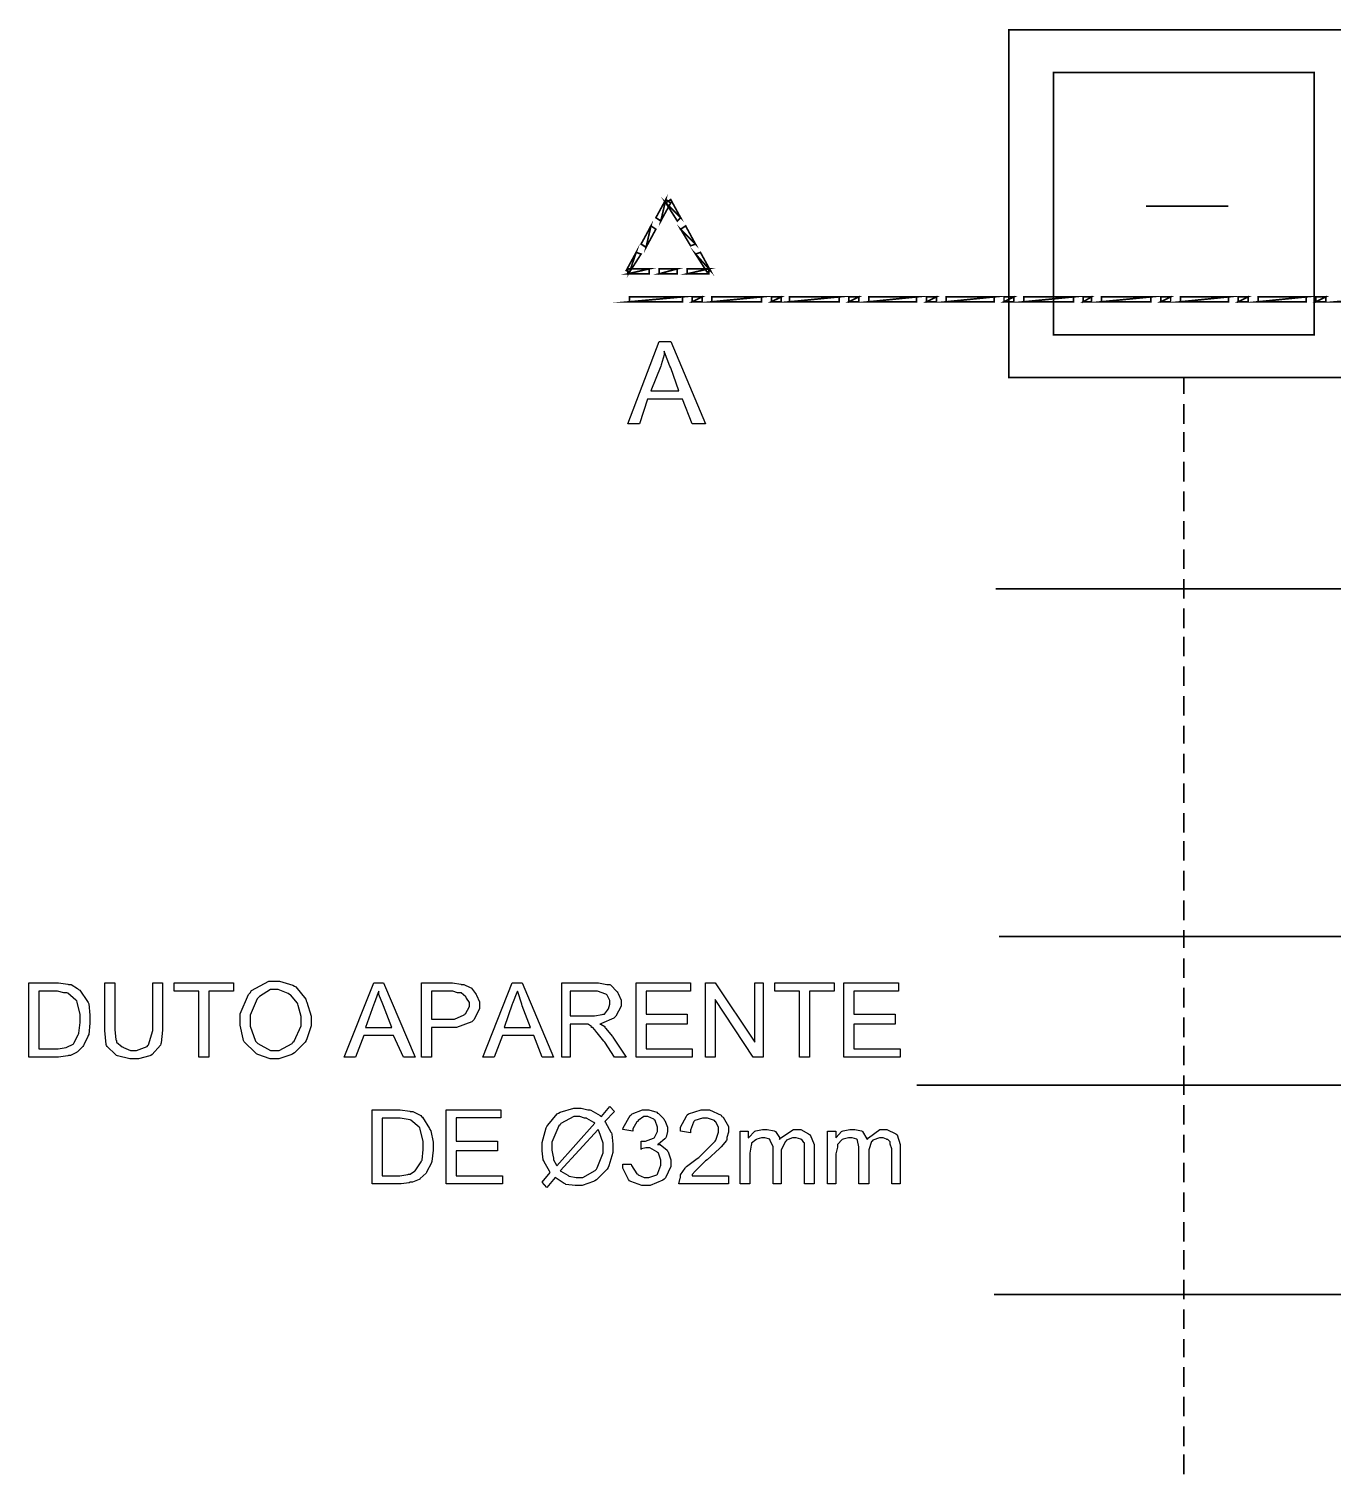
# Model space of a CAD drawing. Header units: metres. Extents: x -593 to 248, y 430 to 1024.
# Drawn here: x -514.5 to -481.01, y 798.97 to 836.14 of the extents above; entities that cross this region are included whole.
import ezdxf

# ---------------------------------------------------------------- set-up
doc = ezdxf.new("R2010")
doc.units = ezdxf.units.M
doc.header["$MEASUREMENT"] = 0
for name, color, linetype in [('C00-00-00-BLACK', 7, 'Continuous'), ('C00-7E-FF', 150, 'Continuous'), ('CFF-7E-00', 30, 'Continuous')]:
    doc.layers.add(name, color=color, linetype=linetype)

msp = doc.modelspace()

# ---------------------------------------------------------------- linework, layer by layer
at = {"layer": 'C00-00-00-BLACK', "const_width": 0.0423}
for points in [[(-480.319, 827.179), (-489.313, 827.179), (-489.313, 836.122), (-480.319, 836.122), (-480.319, 827.179)], [(-481.465, 828.28), (-488.167, 828.28), (-488.167, 835.021), (-481.465, 835.021), (-481.465, 828.28)], [(-498.134, 831.757), (-498.261, 831.206), (-498.388, 831.291), (-498.134, 831.757)], [(-498.007, 831.671), (-498.134, 831.757), (-498.261, 831.206), (-498.007, 831.671)], [(-497.838, 831.206), (-497.752, 831.291), (-498.134, 831.671), (-497.838, 831.206)], [(-497.752, 831.291), (-498.134, 831.671), (-498.007, 831.757), (-497.752, 831.291)], [(-498.514, 831.079), (-498.641, 830.529), (-498.769, 830.613), (-498.514, 831.079)], [(-498.388, 830.995), (-498.514, 831.079), (-498.641, 830.529), (-498.388, 830.995)], [(-497.496, 830.569), (-497.369, 830.61), (-497.752, 830.995), (-497.496, 830.569)], [(-497.369, 830.61), (-497.752, 830.995), (-497.623, 831.079), (-497.369, 830.61)], [(-498.896, 830.399), (-499.066, 829.891), (-499.15, 829.933), (-498.896, 830.399)], [(-497.073, 829.891), (-496.987, 829.933), (-497.369, 830.356), (-497.073, 829.891)], [(-498.769, 830.356), (-498.896, 830.399), (-499.066, 829.891), (-498.769, 830.356)], [(-496.987, 829.933), (-497.369, 830.356), (-497.243, 830.399), (-496.987, 829.933)], [(-499.107, 829.848), (-498.557, 829.976), (-498.557, 829.848), (-499.107, 829.848)], [(-499.107, 829.976), (-499.107, 829.848), (-498.557, 829.976), (-499.107, 829.976)], [(-498.304, 829.848), (-497.838, 829.976), (-497.838, 829.848), (-498.304, 829.848)], [(-498.304, 829.976), (-498.304, 829.848), (-497.838, 829.976), (-498.304, 829.976)], [(-497.582, 829.848), (-497.03, 829.976), (-497.03, 829.848), (-497.582, 829.848)], [(-497.582, 829.976), (-497.582, 829.848), (-497.03, 829.976), (-497.582, 829.976)], [(-499.066, 829.129), (-497.708, 829.255), (-497.708, 829.129), (-499.066, 829.129)], [(-499.066, 829.255), (-499.066, 829.129), (-497.708, 829.255), (-499.066, 829.255)], [(-497.453, 829.129), (-497.2, 829.255), (-497.2, 829.129), (-497.453, 829.129)], [(-497.453, 829.255), (-497.453, 829.129), (-497.2, 829.255), (-497.453, 829.255)], [(-496.946, 829.129), (-495.673, 829.255), (-495.673, 829.129), (-496.946, 829.129)], [(-496.946, 829.255), (-496.946, 829.129), (-495.673, 829.255), (-496.946, 829.255)], [(-495.419, 829.129), (-495.166, 829.255), (-495.166, 829.129), (-495.419, 829.129)], [(-495.419, 829.255), (-495.419, 829.129), (-495.166, 829.255), (-495.419, 829.255)], [(-494.954, 829.129), (-493.68, 829.255), (-493.68, 829.129), (-494.954, 829.129)], [(-494.954, 829.255), (-494.954, 829.129), (-493.68, 829.255), (-494.954, 829.255)], [(-493.427, 829.129), (-493.173, 829.255), (-493.173, 829.129), (-493.427, 829.129)], [(-493.427, 829.255), (-493.427, 829.129), (-493.173, 829.255), (-493.427, 829.255)], [(-492.917, 829.129), (-491.686, 829.255), (-491.686, 829.129), (-492.917, 829.129)], [(-492.917, 829.255), (-492.917, 829.129), (-491.686, 829.255), (-492.917, 829.255)], [(-491.431, 829.129), (-491.178, 829.255), (-491.178, 829.129), (-491.431, 829.129)], [(-491.431, 829.255), (-491.431, 829.129), (-491.178, 829.255), (-491.431, 829.255)], [(-490.924, 829.129), (-489.693, 829.255), (-489.693, 829.129), (-490.924, 829.129)], [(-490.924, 829.255), (-490.924, 829.129), (-489.693, 829.255), (-490.924, 829.255)], [(-489.44, 829.129), (-489.185, 829.255), (-489.185, 829.129), (-489.44, 829.129)], [(-489.44, 829.255), (-489.44, 829.129), (-489.185, 829.255), (-489.44, 829.255)], [(-488.929, 829.129), (-487.657, 829.255), (-487.657, 829.129), (-488.929, 829.129)], [(-488.929, 829.255), (-488.929, 829.129), (-487.657, 829.255), (-488.929, 829.255)], [(-487.402, 829.129), (-487.191, 829.255), (-487.191, 829.129), (-487.402, 829.129)], [(-487.402, 829.255), (-487.402, 829.129), (-487.191, 829.255), (-487.402, 829.255)], [(-486.936, 829.129), (-485.664, 829.255), (-485.664, 829.129), (-486.936, 829.129)], [(-486.936, 829.255), (-486.936, 829.129), (-485.664, 829.255), (-486.936, 829.255)], [(-485.411, 829.129), (-485.156, 829.255), (-485.156, 829.129), (-485.411, 829.129)], [(-485.411, 829.255), (-485.411, 829.129), (-485.156, 829.255), (-485.411, 829.255)], [(-484.902, 829.129), (-483.671, 829.255), (-483.671, 829.129), (-484.902, 829.129)], [(-484.902, 829.255), (-484.902, 829.129), (-483.671, 829.255), (-484.902, 829.255)], [(-483.418, 829.129), (-483.163, 829.255), (-483.163, 829.129), (-483.418, 829.129)], [(-483.418, 829.255), (-483.418, 829.129), (-483.163, 829.255), (-483.418, 829.255)], [(-482.907, 829.129), (-481.676, 829.255), (-481.676, 829.129), (-482.907, 829.129)], [(-482.907, 829.255), (-482.907, 829.129), (-481.676, 829.255), (-482.907, 829.255)], [(-481.423, 829.129), (-481.169, 829.255), (-481.169, 829.129), (-481.423, 829.129)], [(-481.423, 829.255), (-481.423, 829.129), (-481.169, 829.255), (-481.423, 829.255)], [(-480.914, 829.129), (-479.515, 829.255), (-479.515, 829.129), (-480.914, 829.129)]]:
    msp.add_lwpolyline(points, close=True, dxfattribs=at)
at = {"layer": 'C00-00-00-BLACK'}
for points in [[(-498.134, 831.757), (-498.261, 831.206), (-498.388, 831.291), (-498.134, 831.757)], [(-498.007, 831.671), (-498.134, 831.757), (-498.261, 831.206), (-498.007, 831.671)], [(-497.752, 831.291), (-498.134, 831.671), (-498.007, 831.757), (-497.752, 831.291)], [(-497.838, 831.206), (-497.752, 831.291), (-498.134, 831.671), (-497.838, 831.206)], [(-498.514, 831.079), (-498.641, 830.529), (-498.769, 830.613), (-498.514, 831.079)], [(-498.388, 830.995), (-498.514, 831.079), (-498.641, 830.529), (-498.388, 830.995)], [(-497.369, 830.61), (-497.752, 830.995), (-497.623, 831.079), (-497.369, 830.61)], [(-497.496, 830.569), (-497.369, 830.61), (-497.752, 830.995), (-497.496, 830.569)], [(-498.896, 830.399), (-499.066, 829.891), (-499.15, 829.933), (-498.896, 830.399)], [(-498.769, 830.356), (-498.896, 830.399), (-499.066, 829.891), (-498.769, 830.356)], [(-496.987, 829.933), (-497.369, 830.356), (-497.243, 830.399), (-496.987, 829.933)], [(-497.073, 829.891), (-496.987, 829.933), (-497.369, 830.356), (-497.073, 829.891)], [(-499.107, 829.976), (-499.107, 829.848), (-498.557, 829.976), (-499.107, 829.976)], [(-499.107, 829.848), (-498.557, 829.976), (-498.557, 829.848), (-499.107, 829.848)], [(-498.304, 829.976), (-498.304, 829.848), (-497.838, 829.976), (-498.304, 829.976)], [(-498.304, 829.848), (-497.838, 829.976), (-497.838, 829.848), (-498.304, 829.848)], [(-497.582, 829.976), (-497.582, 829.848), (-497.03, 829.976), (-497.582, 829.976)], [(-497.582, 829.848), (-497.03, 829.976), (-497.03, 829.848), (-497.582, 829.848)], [(-499.066, 829.255), (-499.066, 829.129), (-497.708, 829.255), (-499.066, 829.255)], [(-499.066, 829.129), (-497.708, 829.255), (-497.708, 829.129), (-499.066, 829.129)], [(-497.453, 829.255), (-497.453, 829.129), (-497.2, 829.255), (-497.453, 829.255)], [(-497.453, 829.129), (-497.2, 829.255), (-497.2, 829.129), (-497.453, 829.129)], [(-496.946, 829.255), (-496.946, 829.129), (-495.673, 829.255), (-496.946, 829.255)], [(-496.946, 829.129), (-495.673, 829.255), (-495.673, 829.129), (-496.946, 829.129)], [(-495.419, 829.255), (-495.419, 829.129), (-495.166, 829.255), (-495.419, 829.255)], [(-495.419, 829.129), (-495.166, 829.255), (-495.166, 829.129), (-495.419, 829.129)], [(-494.954, 829.255), (-494.954, 829.129), (-493.68, 829.255), (-494.954, 829.255)], [(-494.954, 829.129), (-493.68, 829.255), (-493.68, 829.129), (-494.954, 829.129)], [(-493.427, 829.255), (-493.427, 829.129), (-493.173, 829.255), (-493.427, 829.255)], [(-493.427, 829.129), (-493.173, 829.255), (-493.173, 829.129), (-493.427, 829.129)], [(-492.917, 829.255), (-492.917, 829.129), (-491.686, 829.255), (-492.917, 829.255)], [(-492.917, 829.129), (-491.686, 829.255), (-491.686, 829.129), (-492.917, 829.129)], [(-491.431, 829.255), (-491.431, 829.129), (-491.178, 829.255), (-491.431, 829.255)], [(-491.431, 829.129), (-491.178, 829.255), (-491.178, 829.129), (-491.431, 829.129)], [(-490.924, 829.255), (-490.924, 829.129), (-489.693, 829.255), (-490.924, 829.255)], [(-490.924, 829.129), (-489.693, 829.255), (-489.693, 829.129), (-490.924, 829.129)], [(-489.44, 829.255), (-489.44, 829.129), (-489.185, 829.255), (-489.44, 829.255)], [(-489.44, 829.129), (-489.185, 829.255), (-489.185, 829.129), (-489.44, 829.129)], [(-488.929, 829.255), (-488.929, 829.129), (-487.657, 829.255), (-488.929, 829.255)], [(-488.929, 829.129), (-487.657, 829.255), (-487.657, 829.129), (-488.929, 829.129)], [(-487.402, 829.255), (-487.402, 829.129), (-487.191, 829.255), (-487.402, 829.255)], [(-487.402, 829.129), (-487.191, 829.255), (-487.191, 829.129), (-487.402, 829.129)], [(-486.936, 829.255), (-486.936, 829.129), (-485.664, 829.255), (-486.936, 829.255)], [(-486.936, 829.129), (-485.664, 829.255), (-485.664, 829.129), (-486.936, 829.129)], [(-485.411, 829.255), (-485.411, 829.129), (-485.156, 829.255), (-485.411, 829.255)], [(-485.411, 829.129), (-485.156, 829.255), (-485.156, 829.129), (-485.411, 829.129)], [(-484.902, 829.255), (-484.902, 829.129), (-483.671, 829.255), (-484.902, 829.255)], [(-484.902, 829.129), (-483.671, 829.255), (-483.671, 829.129), (-484.902, 829.129)], [(-483.418, 829.255), (-483.418, 829.129), (-483.163, 829.255), (-483.418, 829.255)], [(-483.418, 829.129), (-483.163, 829.255), (-483.163, 829.129), (-483.418, 829.129)], [(-482.907, 829.255), (-482.907, 829.129), (-481.676, 829.255), (-482.907, 829.255)], [(-482.907, 829.129), (-481.676, 829.255), (-481.676, 829.129), (-482.907, 829.129)], [(-481.423, 829.255), (-481.423, 829.129), (-481.169, 829.255), (-481.423, 829.255)], [(-481.423, 829.129), (-481.169, 829.255), (-481.169, 829.129), (-481.423, 829.129)], [(-499.107, 825.991), (-498.304, 828.11), (-498.007, 828.11), (-497.116, 825.991), (-497.453, 825.991), (-497.708, 826.626), (-498.6, 826.626), (-498.811, 825.991), (-499.107, 825.991)], [(-498.514, 826.84), (-497.795, 826.84), (-498.007, 827.432), (-498.029, 827.475), (-498.167, 827.836), (-498.177, 827.857), (-498.177, 827.762), (-498.251, 827.507), (-498.261, 827.475), (-498.514, 826.84)]]:
    msp.add_lwpolyline(points, close=True, dxfattribs=at)
at = {"layer": 'C00-00-00-BLACK', "const_width": 0.0423}
for points in [[(-498.134, 831.671), (-498.007, 831.757)], [(-485.791, 831.587), (-483.671, 831.587)], [(-499.066, 829.891), (-499.15, 829.933)], [(-497.03, 829.976), (-497.03, 829.848)], [(-484.817, 827.179), (-484.817, 826.756)], [(-484.817, 826.5), (-484.817, 825.991)], [(-484.817, 825.779), (-484.817, 825.272)], [(-484.817, 825.017), (-484.817, 824.507)], [(-484.817, 824.253), (-484.817, 823.745)], [(-484.817, 823.491), (-484.817, 823.025)], [(-484.817, 822.77), (-484.817, 822.261)], [(-484.817, 822.007), (-484.817, 821.499)], [(-479.812, 821.752), (-489.651, 821.752)], [(-484.817, 821.245), (-484.817, 820.737)], [(-484.817, 820.521), (-484.817, 820.014)], [(-484.817, 819.759), (-484.817, 819.252)], [(-484.817, 818.997), (-484.817, 818.488)], [(-484.817, 818.234), (-484.817, 817.768)], [(-484.817, 817.513), (-484.817, 817.006)], [(-484.817, 816.751), (-484.817, 816.241)], [(-484.817, 815.988), (-484.817, 815.479)], [(-484.817, 815.267), (-484.817, 814.76)], [(-484.817, 814.505), (-484.817, 813.995)], [(-484.817, 813.74), (-484.817, 813.233)], [(-479.769, 812.81), (-489.567, 812.81)], [(-484.817, 812.978), (-484.817, 812.514)], [(-484.817, 812.256), (-484.817, 811.749)], [(-484.817, 811.494), (-484.817, 810.987)], [(-484.817, 810.732), (-484.817, 810.222)], [(-484.817, 810.01), (-484.817, 809.503)], [(-484.817, 809.248), (-484.817, 808.741)], [(-484.817, 808.486), (-484.817, 807.976)], [(-484.817, 807.721), (-484.817, 807.257)], [(-484.817, 807.002), (-484.817, 806.495)], [(-484.817, 806.237), (-484.817, 805.73)], [(-484.817, 805.475), (-484.817, 804.968)], [(-484.817, 804.755), (-484.817, 804.246)], [(-484.817, 803.991), (-484.817, 803.484)], [(-479.896, 803.61), (-489.693, 803.61)], [(-484.817, 803.229), (-484.817, 802.721)], [(-484.817, 802.467), (-484.817, 801.998)], [(-484.817, 801.744), (-484.817, 801.237)], [(-484.817, 800.982), (-484.817, 800.475)], [(-484.817, 800.218), (-484.817, 799.71)], [(-484.817, 799.498), (-484.817, 798.99)]]:
    msp.add_lwpolyline(points, dxfattribs=at)
at = {"layer": 'C00-7E-FF', "const_width": 0.0423}
msp.add_lwpolyline([(-455.848, 803.78), (-459.454, 808.994), (-491.686, 808.994)], dxfattribs=at)
at = {"layer": 'CFF-7E-00'}
for points in [[(-514.504, 809.714), (-514.504, 811.622), (-513.826, 811.622), (-513.742, 811.622), (-513.507, 811.59), (-513.485, 811.58), (-513.422, 811.58), (-513.253, 811.475), (-513.23, 811.453), (-513.199, 811.432), (-512.999, 811.145), (-512.977, 811.114), (-512.967, 811.082), (-512.934, 810.789), (-512.934, 810.691), (-512.934, 810.584), (-512.967, 810.296), (-512.977, 810.265), (-512.988, 810.244), (-513.094, 810.032), (-513.104, 810.01), (-513.115, 809.989), (-513.253, 809.851), (-513.273, 809.84), (-513.284, 809.831), (-513.436, 809.756), (-513.485, 809.756), (-513.507, 809.746), (-513.747, 809.714), (-513.826, 809.714), (-514.504, 809.714)], [(-511.323, 811.622), (-511.07, 811.622), (-511.07, 810.521), (-511.07, 810.404), (-511.101, 810.084), (-511.111, 810.053), (-511.122, 810.021), (-511.334, 809.778), (-511.366, 809.756), (-511.398, 809.746), (-511.691, 809.671), (-511.789, 809.671), (-511.906, 809.671), (-512.226, 809.746), (-512.257, 809.756), (-512.28, 809.778), (-512.491, 809.989), (-512.511, 810.01), (-512.522, 810.041), (-512.554, 810.401), (-512.554, 810.521), (-512.554, 811.622), (-512.299, 811.622), (-512.299, 810.521), (-512.299, 810.426), (-512.269, 810.159), (-512.257, 810.137), (-512.257, 810.095), (-512.107, 809.98), (-512.085, 809.968), (-512.076, 809.959), (-511.894, 809.883), (-511.832, 809.883), (-511.737, 809.883), (-511.461, 809.989), (-511.45, 810.01), (-511.429, 810.032), (-511.323, 810.4), (-511.323, 810.521), (-511.323, 811.622)], [(-510.135, 809.714), (-510.135, 811.41), (-510.773, 811.41), (-510.773, 811.622), (-509.246, 811.622), (-509.246, 811.41), (-509.882, 811.41), (-509.882, 809.714), (-510.135, 809.714)], [(-509.074, 810.648), (-509.074, 810.828), (-508.863, 811.326), (-508.821, 811.367), (-508.779, 811.421), (-508.334, 811.663), (-508.185, 811.663), (-508.059, 811.663), (-507.718, 811.559), (-507.674, 811.537), (-507.642, 811.516), (-507.389, 811.199), (-507.378, 811.157), (-507.357, 811.125), (-507.251, 810.768), (-507.251, 810.648), (-507.251, 810.521), (-507.357, 810.179), (-507.378, 810.137), (-507.4, 810.095), (-507.676, 809.821), (-507.717, 809.799), (-507.75, 809.778), (-508.077, 809.671), (-508.185, 809.671), (-508.302, 809.671), (-508.62, 809.778), (-508.651, 809.799), (-508.683, 809.821), (-508.97, 810.105), (-508.99, 810.137), (-509.001, 810.179), (-509.074, 810.531), (-509.074, 810.648)], [(-506.405, 809.714), (-505.64, 811.622), (-505.387, 811.622), (-504.579, 809.714), (-504.876, 809.714), (-505.132, 810.265), (-505.894, 810.265), (-506.106, 809.714), (-506.405, 809.714)], [(-504.41, 809.714), (-504.41, 811.622), (-503.69, 811.622), (-503.616, 811.622), (-503.402, 811.59), (-503.391, 811.58), (-503.328, 811.58), (-503.16, 811.505), (-503.138, 811.494), (-503.128, 811.484), (-503.021, 811.347), (-503.01, 811.324), (-503, 811.304), (-502.925, 811.13), (-502.925, 811.071), (-502.925, 810.966), (-503.063, 810.68), (-503.095, 810.648), (-503.117, 810.616), (-503.515, 810.478), (-503.648, 810.478), (-504.156, 810.478), (-504.156, 809.714), (-504.41, 809.714)], [(-502.84, 809.714), (-502.079, 811.622), (-501.822, 811.622), (-501.018, 809.714), (-501.315, 809.714), (-501.526, 810.265), (-502.333, 810.265), (-502.544, 809.714), (-502.84, 809.714)], [(-500.806, 809.714), (-500.806, 811.622), (-499.957, 811.622), (-499.862, 811.622), (-499.647, 811.58), (-499.575, 811.58), (-499.555, 811.57), (-499.387, 811.389), (-499.365, 811.367), (-499.355, 811.347), (-499.279, 811.173), (-499.279, 811.114), (-499.279, 811.019), (-499.417, 810.765), (-499.449, 810.732), (-499.471, 810.711), (-499.789, 810.575), (-499.83, 810.564), (-499.799, 810.564), (-499.702, 810.5), (-499.702, 810.478), (-499.682, 810.458), (-499.502, 810.244), (-499.491, 810.222), (-499.15, 809.714), (-499.449, 809.714), (-499.702, 810.095), (-499.724, 810.127), (-499.894, 810.339), (-499.914, 810.349), (-499.925, 810.371), (-500.012, 810.478), (-500.041, 810.478), (-500.041, 810.5), (-500.117, 810.554), (-500.127, 810.564), (-500.169, 810.564), (-500.264, 810.564), (-500.295, 810.564), (-500.594, 810.564), (-500.594, 809.714), (-500.806, 809.714)], [(-498.896, 809.714), (-498.896, 811.622), (-497.496, 811.622), (-497.496, 811.41), (-498.64, 811.41), (-498.64, 810.818), (-497.582, 810.818), (-497.582, 810.564), (-498.64, 810.564), (-498.64, 809.926), (-497.453, 809.926), (-497.453, 809.714), (-498.896, 809.714)], [(-497.116, 809.714), (-497.116, 811.622), (-496.861, 811.622), (-495.842, 810.095), (-495.842, 811.622), (-495.63, 811.622), (-495.63, 809.714), (-495.885, 809.714), (-496.861, 811.198), (-496.861, 809.714), (-497.116, 809.714)], [(-494.697, 809.714), (-494.697, 811.41), (-495.334, 811.41), (-495.334, 811.622), (-493.809, 811.622), (-493.809, 811.41), (-494.442, 811.41), (-494.442, 809.714), (-494.697, 809.714)], [(-493.554, 809.714), (-493.554, 811.622), (-492.155, 811.622), (-492.155, 811.41), (-493.297, 811.41), (-493.297, 810.818), (-492.239, 810.818), (-492.239, 810.564), (-493.297, 810.564), (-493.297, 809.926), (-492.112, 809.926), (-492.112, 809.714), (-493.554, 809.714)], [(-514.25, 809.926), (-513.826, 809.926), (-513.751, 809.926), (-513.549, 809.959), (-513.527, 809.968), (-513.527, 809.968), (-513.368, 810.043), (-513.357, 810.053), (-513.348, 810.075), (-513.241, 810.286), (-513.23, 810.306), (-513.221, 810.328), (-513.189, 810.601), (-513.189, 810.691), (-513.189, 810.808), (-513.264, 811.125), (-513.273, 811.157), (-513.295, 811.178), (-513.506, 811.358), (-513.527, 811.367), (-513.603, 811.367), (-513.77, 811.41), (-513.826, 811.41), (-514.25, 811.41), (-514.25, 809.926)], [(-508.821, 810.648), (-508.821, 810.51), (-508.683, 810.127), (-508.651, 810.095), (-508.62, 810.064), (-508.294, 809.883), (-508.185, 809.883), (-508.068, 809.883), (-507.739, 810.064), (-507.717, 810.095), (-507.685, 810.127), (-507.505, 810.518), (-507.505, 810.648), (-507.505, 810.754), (-507.581, 811.039), (-507.59, 811.071), (-507.601, 811.103), (-507.783, 811.315), (-507.804, 811.324), (-507.837, 811.347), (-508.099, 811.453), (-508.185, 811.453), (-508.292, 811.453), (-508.577, 811.272), (-508.609, 811.24), (-508.64, 811.209), (-508.821, 810.789), (-508.821, 810.648)], [(-505.851, 810.478), (-505.174, 810.478), (-505.387, 811.028), (-505.409, 811.071), (-505.513, 811.326), (-505.513, 811.41), (-505.524, 811.378), (-505.631, 811.093), (-505.64, 811.071), (-505.851, 810.478)], [(-504.156, 810.691), (-503.648, 810.691), (-503.562, 810.691), (-503.317, 810.797), (-503.306, 810.818), (-503.285, 810.828), (-503.179, 811.01), (-503.179, 811.071), (-503.179, 811.114), (-503.255, 811.231), (-503.264, 811.24), (-503.275, 811.262), (-503.395, 811.367), (-503.434, 811.367), (-503.488, 811.367), (-503.608, 811.41), (-503.648, 811.41), (-504.156, 811.41), (-504.156, 810.691)], [(-502.29, 810.478), (-501.611, 810.478), (-501.822, 811.028), (-501.833, 811.071), (-501.939, 811.389), (-501.949, 811.41), (-501.959, 811.378), (-502.07, 811.093), (-502.079, 811.071), (-502.29, 810.478)], [(-500.594, 810.775), (-500.041, 810.775), (-499.968, 810.775), (-499.767, 810.808), (-499.745, 810.818), (-499.713, 810.818), (-499.629, 810.923), (-499.618, 810.944), (-499.609, 810.955), (-499.575, 811.075), (-499.575, 811.114), (-499.575, 811.167), (-499.64, 811.304), (-499.661, 811.324), (-499.672, 811.335), (-499.887, 811.41), (-499.957, 811.41), (-500.594, 811.41), (-500.594, 810.775)], [(-505.683, 806.452), (-505.683, 808.356), (-505.048, 808.356), (-504.962, 808.356), (-504.717, 808.326), (-504.706, 808.315), (-504.633, 808.315), (-504.432, 808.209), (-504.41, 808.187), (-504.389, 808.166), (-504.208, 807.881), (-504.198, 807.849), (-504.177, 807.817), (-504.113, 807.524), (-504.113, 807.425), (-504.113, 807.32), (-504.146, 807.033), (-504.156, 807.002), (-504.167, 806.981), (-504.273, 806.77), (-504.283, 806.748), (-504.294, 806.727), (-504.443, 806.589), (-504.452, 806.579), (-504.474, 806.569), (-504.648, 806.495), (-504.706, 806.495), (-504.728, 806.485), (-504.936, 806.452), (-505.005, 806.452), (-505.683, 806.452)], [(-503.775, 806.452), (-503.775, 808.359), (-502.376, 808.359), (-502.376, 808.148), (-503.518, 808.148), (-503.518, 807.554), (-502.46, 807.554), (-502.46, 807.301), (-503.518, 807.301), (-503.518, 806.663), (-502.333, 806.663), (-502.333, 806.452), (-503.775, 806.452)], [(-499.788, 808.187), (-499.575, 808.444), (-499.449, 808.315), (-499.702, 808.06), (-499.682, 808.028), (-499.544, 807.786), (-499.533, 807.764), (-499.523, 807.732), (-499.491, 807.471), (-499.491, 807.383), (-499.491, 807.257), (-499.598, 806.918), (-499.618, 806.875), (-499.64, 806.834), (-499.916, 806.558), (-499.957, 806.536), (-499.989, 806.515), (-500.282, 806.409), (-500.38, 806.409), (-500.466, 806.409), (-500.701, 806.442), (-500.722, 806.452), (-500.744, 806.463), (-500.955, 806.601), (-500.976, 806.621), (-501.187, 806.364), (-501.315, 806.495), (-501.102, 806.748), (-501.124, 806.78), (-501.262, 807.024), (-501.272, 807.044), (-501.283, 807.076), (-501.315, 807.307), (-501.315, 807.383), (-501.315, 807.521), (-501.208, 807.892), (-501.187, 807.933), (-501.166, 807.965), (-500.923, 808.251), (-500.89, 808.272), (-500.849, 808.294), (-500.497, 808.399), (-500.38, 808.399), (-500.307, 808.399), (-500.141, 808.356), (-500.084, 808.356), (-500.063, 808.347), (-499.82, 808.209), (-499.788, 808.187)], [(-499.957, 808.017), (-499.979, 808.028), (-500.159, 808.136), (-500.168, 808.145), (-500.222, 808.145), (-500.342, 808.187), (-500.38, 808.187), (-500.497, 808.187), (-500.828, 808.008), (-500.849, 807.976), (-500.88, 807.944), (-501.06, 807.524), (-501.06, 807.383), (-501.06, 807.32), (-501.029, 807.15), (-501.018, 807.129), (-501.018, 807.076), (-500.944, 806.939), (-500.933, 806.918), (-499.957, 808.017)], [(-499.236, 806.959), (-499.023, 806.959), (-499.013, 806.927), (-498.876, 806.716), (-498.853, 806.705), (-498.844, 806.685), (-498.692, 806.621), (-498.641, 806.621), (-498.568, 806.621), (-498.367, 806.685), (-498.345, 806.705), (-498.335, 806.727), (-498.261, 806.934), (-498.261, 807.002), (-498.261, 807.066), (-498.324, 807.247), (-498.345, 807.257), (-498.367, 807.278), (-498.542, 807.383), (-498.6, 807.383), (-498.643, 807.383), (-498.76, 807.351), (-498.769, 807.341), (-498.769, 807.553), (-498.769, 807.553), (-498.727, 807.553), (-498.727, 807.553), (-498.654, 807.553), (-498.453, 807.627), (-498.43, 807.637), (-498.421, 807.648), (-498.345, 807.8), (-498.345, 807.849), (-498.345, 807.912), (-498.41, 808.082), (-498.43, 808.103), (-498.441, 808.114), (-498.592, 808.187), (-498.641, 808.187), (-498.695, 808.187), (-498.844, 808.082), (-498.853, 808.06), (-498.876, 808.05), (-498.98, 807.868), (-498.98, 807.806), (-499.236, 807.849), (-499.227, 807.892), (-499.045, 808.209), (-499.023, 808.23), (-499.002, 808.251), (-498.732, 808.356), (-498.641, 808.356), (-498.568, 808.356), (-498.367, 808.294), (-498.345, 808.272), (-498.324, 808.262), (-498.188, 808.125), (-498.177, 808.103), (-498.156, 808.082), (-498.091, 807.909), (-498.091, 807.849), (-498.091, 807.797), (-498.124, 807.659), (-498.134, 807.637), (-498.156, 807.616), (-498.324, 807.478), (-498.345, 807.468), (-498.281, 807.468), (-498.102, 807.32), (-498.091, 807.298), (-498.071, 807.277), (-498.007, 807.071), (-498.007, 807.002), (-498.007, 806.897), (-498.145, 806.61), (-498.177, 806.579), (-498.208, 806.547), (-498.534, 806.409), (-498.641, 806.409), (-498.747, 806.409), (-499.034, 806.515), (-499.066, 806.536), (-499.088, 806.568), (-499.236, 806.861), (-499.236, 806.959)], [(-496.523, 806.663), (-496.523, 806.452), (-497.795, 806.452), (-497.795, 806.452), (-497.763, 806.601), (-497.752, 806.621), (-497.752, 806.685), (-497.634, 806.854), (-497.623, 806.875), (-497.602, 806.897), (-497.326, 807.108), (-497.284, 807.129), (-497.243, 807.171), (-496.883, 807.532), (-496.861, 807.553), (-496.851, 807.575), (-496.777, 807.782), (-496.777, 807.849), (-496.777, 807.903), (-496.851, 808.05), (-496.861, 808.06), (-496.883, 808.082), (-497.058, 808.145), (-497.116, 808.145), (-497.19, 808.145), (-497.391, 808.082), (-497.412, 808.06), (-497.423, 808.039), (-497.496, 807.833), (-497.496, 807.764), (-497.752, 807.806), (-497.752, 807.912), (-497.603, 808.198), (-497.582, 808.23), (-497.55, 808.251), (-497.225, 808.356), (-497.116, 808.356), (-497.01, 808.356), (-496.713, 808.22), (-496.691, 808.187), (-496.66, 808.166), (-496.523, 807.929), (-496.523, 807.849), (-496.523, 807.786), (-496.564, 807.643), (-496.564, 807.594), (-496.575, 807.573), (-496.713, 807.405), (-496.734, 807.383), (-496.756, 807.363), (-497.074, 807.076), (-497.116, 807.044), (-497.147, 807.012), (-497.36, 806.802), (-497.369, 806.791), (-497.38, 806.781), (-497.453, 806.693), (-497.453, 806.663), (-496.523, 806.663)], [(-505.428, 806.663), (-505.048, 806.663), (-504.973, 806.663), (-504.76, 806.696), (-504.749, 806.705), (-504.707, 806.705), (-504.59, 806.781), (-504.579, 806.791), (-504.558, 806.813), (-504.421, 807.024), (-504.41, 807.044), (-504.4, 807.066), (-504.367, 807.335), (-504.367, 807.425), (-504.367, 807.542), (-504.443, 807.859), (-504.452, 807.891), (-504.474, 807.912), (-504.685, 808.093), (-504.706, 808.103), (-504.706, 808.103), (-504.962, 808.145), (-505.048, 808.145), (-505.428, 808.145), (-505.428, 806.663)], [(-499.872, 807.849), (-500.849, 806.791), (-500.828, 806.781), (-500.648, 806.674), (-500.637, 806.663), (-500.616, 806.653), (-500.439, 806.621), (-500.38, 806.621), (-500.264, 806.621), (-499.946, 806.8), (-499.914, 806.832), (-499.894, 806.864), (-499.745, 807.254), (-499.745, 807.383), (-499.745, 807.5), (-499.851, 807.817), (-499.872, 807.849)], [(-496.224, 806.452), (-496.224, 807.806), (-496.012, 807.806), (-496.012, 807.637), (-496.002, 807.648), (-495.853, 807.797), (-495.842, 807.806), (-495.822, 807.817), (-495.648, 807.849), (-495.589, 807.849), (-495.526, 807.849), (-495.345, 807.817), (-495.334, 807.806), (-495.313, 807.797), (-495.207, 807.645), (-495.207, 807.594), (-495.176, 807.637), (-494.849, 807.849), (-494.738, 807.849), (-494.665, 807.849), (-494.464, 807.743), (-494.442, 807.721), (-494.422, 807.711), (-494.316, 807.466), (-494.316, 807.383), (-494.316, 806.452), (-494.571, 806.452), (-494.571, 807.298), (-494.571, 807.351), (-494.571, 807.471), (-494.571, 807.51), (-494.581, 807.521), (-494.637, 807.594), (-494.655, 807.594), (-494.665, 807.605), (-494.785, 807.637), (-494.824, 807.637), (-494.878, 807.637), (-495.028, 807.575), (-495.038, 807.553), (-495.06, 807.543), (-495.166, 807.328), (-495.166, 807.257), (-495.166, 806.452), (-495.377, 806.452), (-495.377, 807.341), (-495.377, 807.404), (-495.453, 807.573), (-495.462, 807.594), (-495.462, 807.605), (-495.589, 807.637), (-495.63, 807.637), (-495.673, 807.637), (-495.79, 807.605), (-495.8, 807.594), (-495.822, 807.585), (-495.928, 807.498), (-495.928, 807.468), (-495.939, 807.447), (-495.969, 807.24), (-495.969, 807.171), (-495.969, 806.452), (-496.224, 806.452)], [(-493.976, 806.452), (-493.976, 807.806), (-493.766, 807.806), (-493.766, 807.637), (-493.756, 807.648), (-493.618, 807.797), (-493.596, 807.806), (-493.575, 807.817), (-493.399, 807.849), (-493.34, 807.849), (-493.277, 807.849), (-493.107, 807.817), (-493.085, 807.806), (-493.075, 807.797), (-492.969, 807.616), (-492.958, 807.594), (-492.927, 807.637), (-492.633, 807.849), (-492.535, 807.849), (-492.451, 807.849), (-492.218, 807.743), (-492.196, 807.721), (-492.186, 807.711), (-492.112, 807.466), (-492.112, 807.383), (-492.112, 806.452), (-492.323, 806.452), (-492.323, 807.298), (-492.323, 807.351), (-492.366, 807.471), (-492.366, 807.51), (-492.366, 807.532), (-492.43, 807.594), (-492.451, 807.594), (-492.462, 807.605), (-492.549, 807.637), (-492.578, 807.637), (-492.641, 807.637), (-492.811, 807.575), (-492.831, 807.553), (-492.842, 807.543), (-492.917, 807.328), (-492.917, 807.257), (-492.917, 806.452), (-493.17, 806.452), (-493.17, 807.341), (-493.17, 807.404), (-493.204, 807.573), (-493.213, 807.594), (-493.224, 807.605), (-493.343, 807.637), (-493.381, 807.637), (-493.435, 807.637), (-493.575, 807.605), (-493.596, 807.594), (-493.607, 807.585), (-493.713, 807.478), (-493.723, 807.468), (-493.723, 807.395), (-493.766, 807.228), (-493.766, 807.171), (-493.766, 806.452), (-493.976, 806.452)]]:
    msp.add_lwpolyline(points, close=True, dxfattribs=at)

doc.saveas('drawing.dxf')
